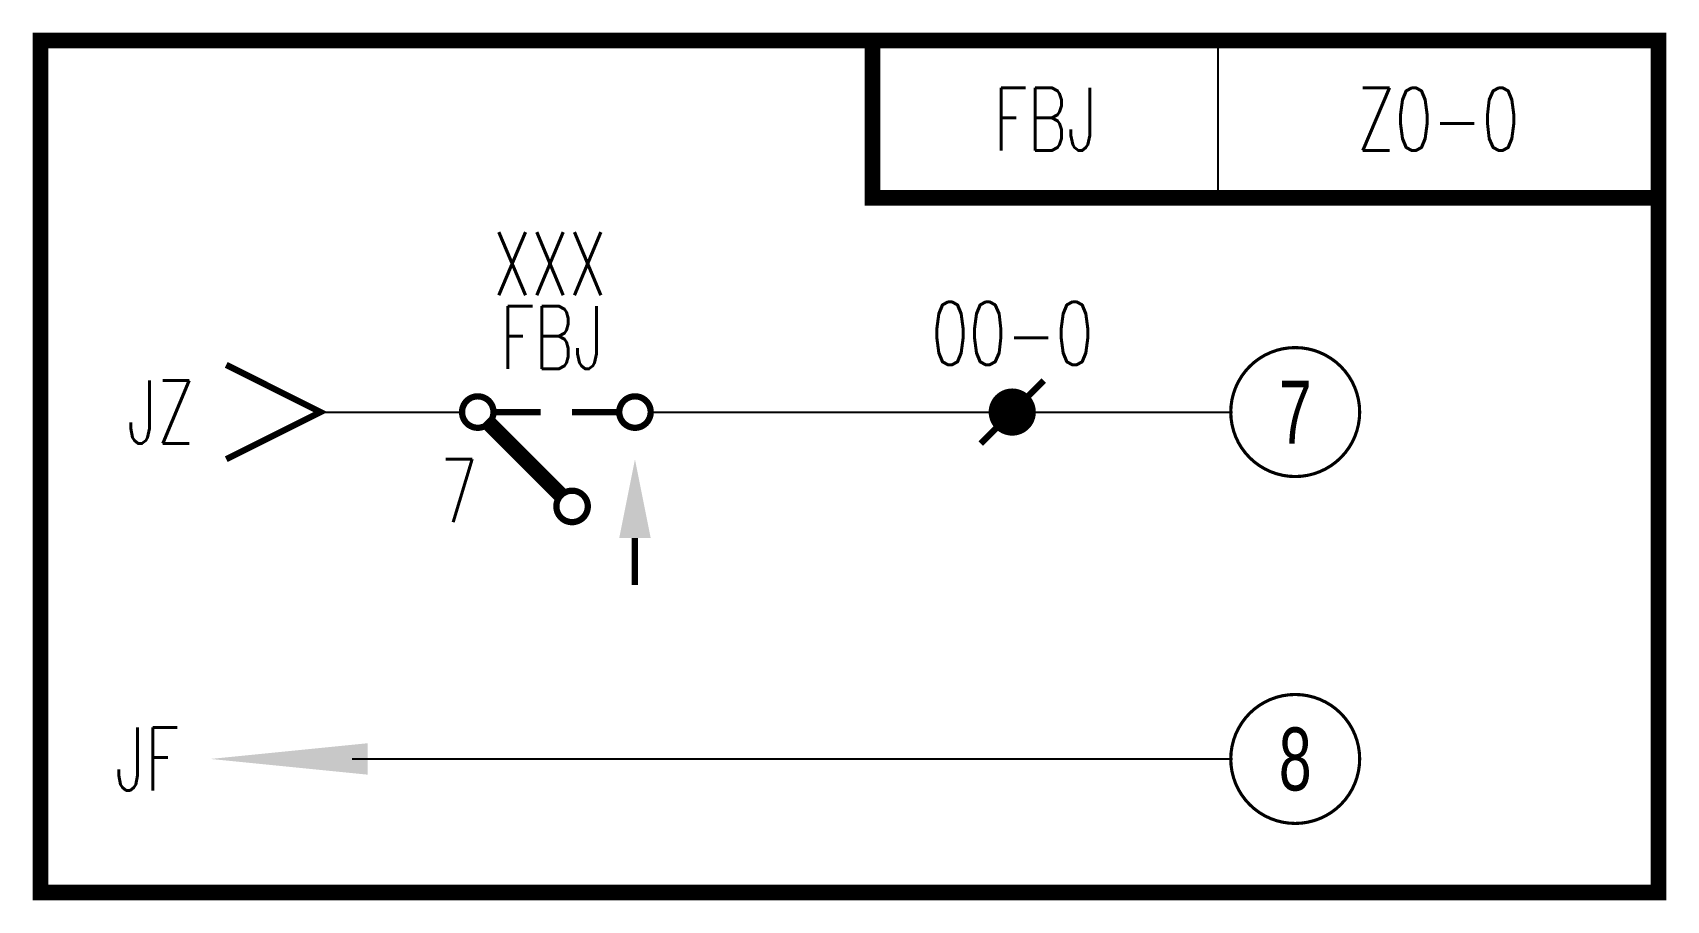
# Model space of a CAD drawing. Header units: millimetres. Extents: x -0.3 to 51.7, y -0.2 to 27.3.
import ezdxf
from ezdxf.enums import TextEntityAlignment as Align

# ---------------------------------------------------------------- set-up
doc = ezdxf.new("R2010")
doc.units = ezdxf.units.MM
doc.styles.add('HZ', font='TXT', dxfattribs={"width": 0.7, "bigfont": 'HZTXT'})

msp = doc.modelspace()

# ---------------------------------------------------------------- linework, layer by layer
at = {"color": 7}
for p, q in [((37.461, 22.085), (37.461, 27.085)), ((8.907, 15.273), (13.407, 15.273)), ((19.407, 15.273), (30.907, 15.273)), ((30.907, 15.273), (37.907, 15.273)), ((9.907, 4.244), (37.907, 4.244))]:
    msp.add_line(p, q, dxfattribs=at)
for points, const_width in [([(26.461, 27.085), (0, 27.085), (0, 0), (51.461, 0), (51.461, 22.085)], 0.5), ([(26.461, 27.085), (51.461, 27.085), (51.461, 22.085)], 0.5), ([(26.461, 27.085), (26.461, 22.085), (51.461, 22.085)], 0.5), ([(5.907, 13.773), (8.907, 15.273), (5.907, 16.773)], 0.2), ([(29.907, 14.273), (31.907, 16.273)], 0.2), ([(14.175, 15.006), (16.549, 12.631)], 0.5), ([(14.407, 15.273), (15.907, 15.273)], 0.2), ([(16.907, 15.273), (18.407, 15.273)], 0.2), ([(18.907, 11.273), (18.907, 9.773)], 0.2)]:
    msp.add_lwpolyline(points, dxfattribs=dict(at, const_width=const_width))
for points, const_width in [([(37.857, 15.273, 1), (41.957, 15.273, 1)], 0.1), ([(30.532, 15.273, 1), (31.282, 15.273, 1)], 0.75), ([(37.857, 4.244, 1), (41.957, 4.244, 1)], 0.1)]:
    msp.add_lwpolyline(points, format="xyb", close=True, dxfattribs=dict(at, const_width=const_width))
at = {"color": 7, "const_width": 0.2}
for points in [[(13.907, 15.773, -1), (13.907, 14.773, -1), (13.907, 15.773)], [(18.907, 15.773, -1), (18.907, 14.773, -1), (18.907, 15.773)], [(16.907, 12.773, -1), (16.907, 11.773, -1), (16.907, 12.773)]]:
    msp.add_lwpolyline(points, format="xyb", dxfattribs=at)
at = {"color": 7}
for points in [[(18.407, 11.273), (19.407, 11.273), (18.907, 13.773)], [(10.407, 4.744), (10.407, 3.744), (5.407, 4.244)]]:
    msp.add_solid(points, dxfattribs=at)

# ---------------------------------------------------------------- texts
at = {"color": 7, "style": 'HZ', "width": 0.7}
msp.add_text('FBJ', height=2, dxfattribs=at).set_placement((31.961, 24.585), align=Align.MIDDLE)
at = {"color": 3, "style": 'HZ', "width": 0.7}
msp.add_text('Z0-0', height=2, dxfattribs=at).set_placement((44.461, 24.585), align=Align.MIDDLE)
for s, p in [('XXX', (16.201, 18.989)), ('00-0', (30.907, 16.773))]:
    msp.add_text(s, height=2, dxfattribs=at).set_placement(p, align=Align.CENTER)
at = {"color": 7, "style": 'HZ', "width": 0.7}
msp.add_text('FBJ', height=2, dxfattribs=at).set_placement((16.274, 16.643), align=Align.CENTER)
for s, p in [('JZ', (4.907, 14.273)), ('7', (13.907, 11.773)), ('JF', (4.407, 3.244))]:
    msp.add_text(s, height=2, dxfattribs=at).set_placement(p, align=Align.RIGHT)
at = {"color": 7, "width": 0.7}
for s, p in [('7', (39.907, 15.273)), ('8', (39.907, 4.244))]:
    msp.add_text(s, height=2, dxfattribs=at).set_placement(p, align=Align.MIDDLE)

doc.saveas('drawing.dxf')
